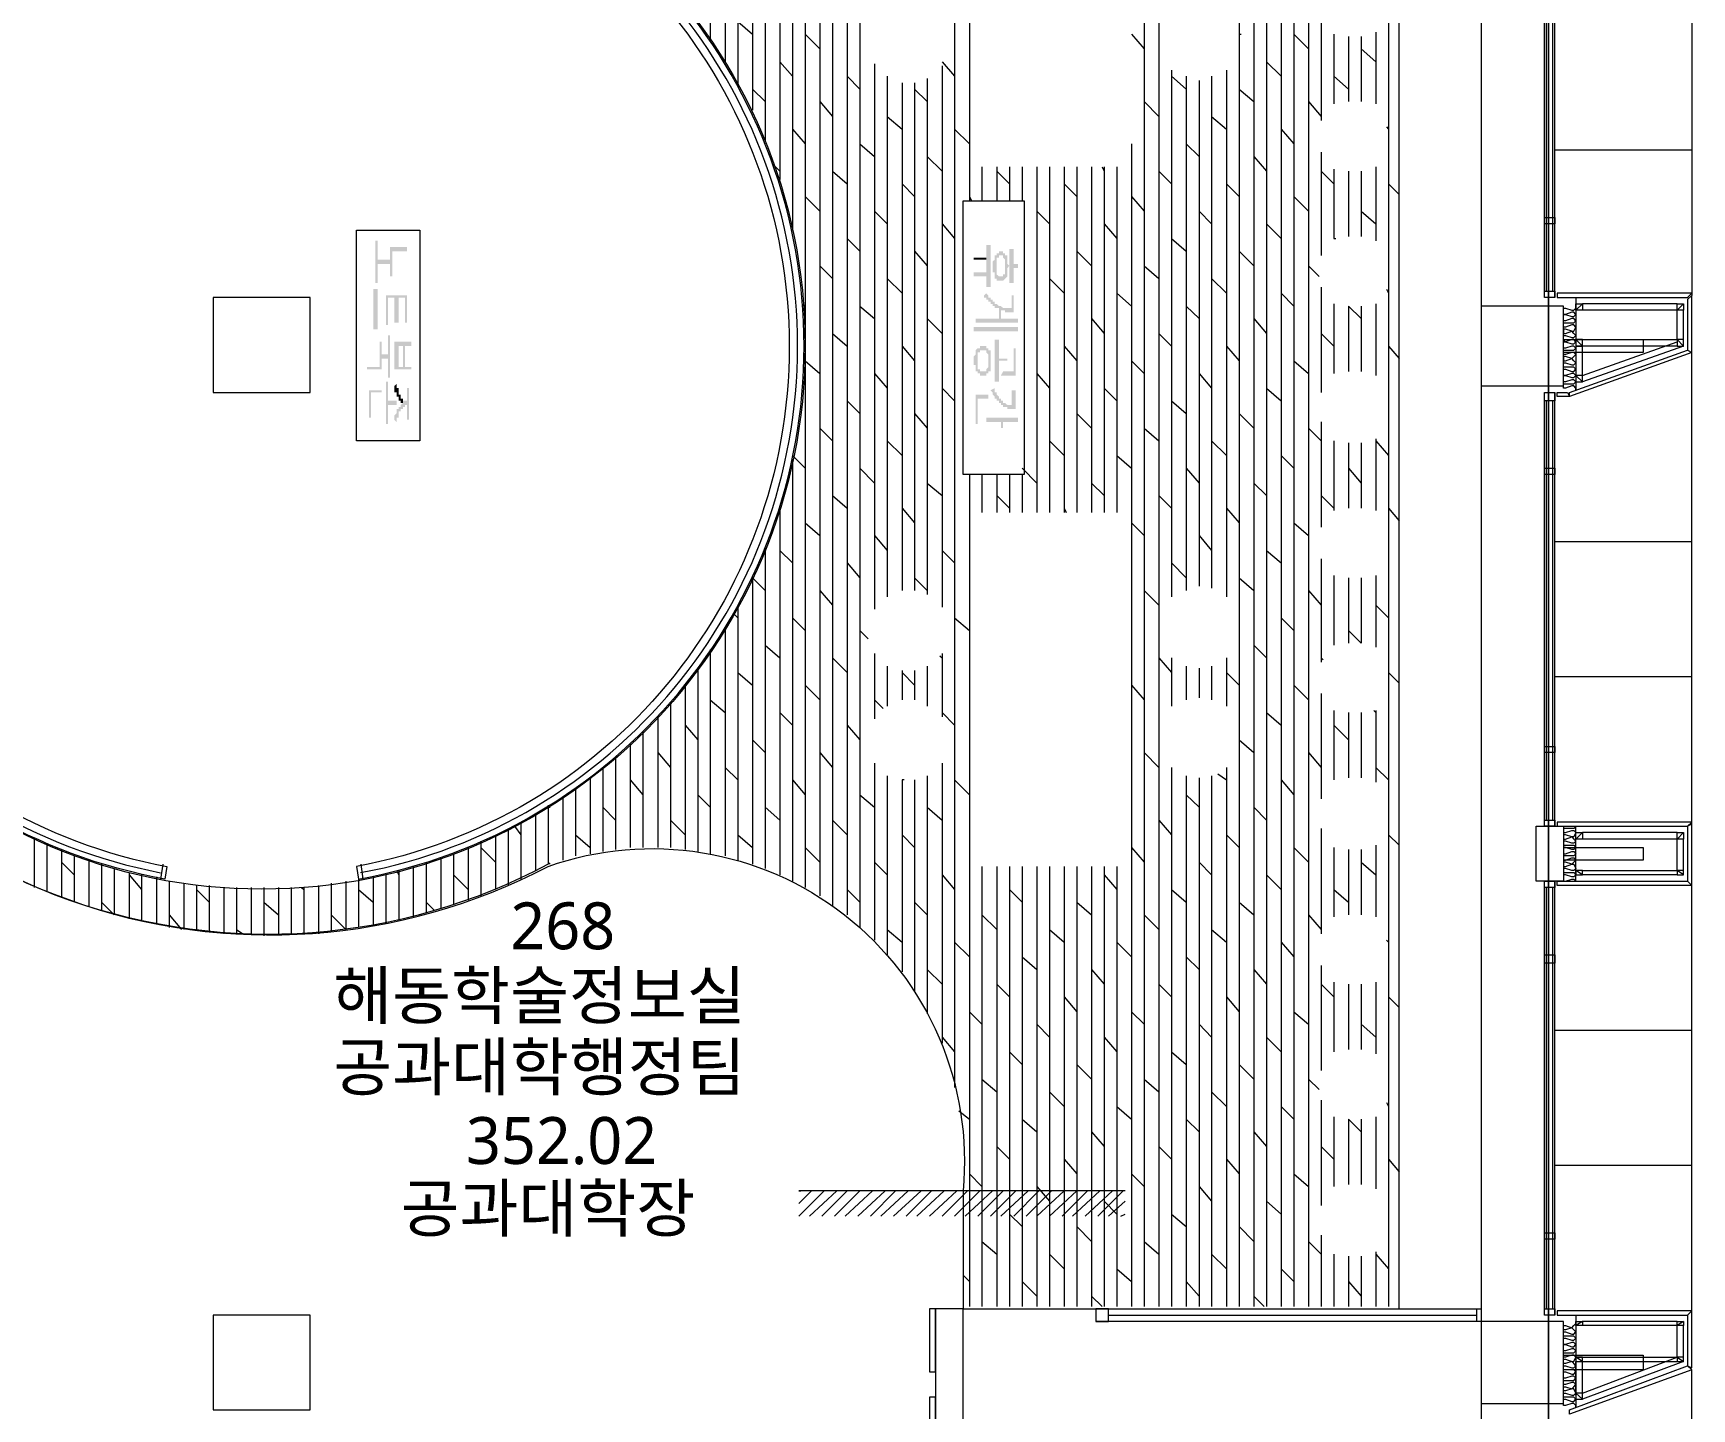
# Model space of a CAD drawing. Header units: millimetres. Extents: x -4020 to 126975, y -1911 to 106713.
# Drawn here: x 69754 to 81995, y 72134 to 82284 of the extents above; entities that cross this region are included whole.
import ezdxf

# ---------------------------------------------------------------- set-up
doc = ezdxf.new("R2010")
doc.units = ezdxf.units.MM
for name, color, linetype in [('PDF_문자', 7, 'Continuous'), ('PDF_솔리드 채우기', 7, 'Continuous'), ('PDF_형상', 7, 'Continuous')]:
    doc.layers.add(name, color=color, linetype=linetype)
doc.styles.add('PDF 맑은 고딕', font='malgun.ttf')

msp = doc.modelspace()

# ---------------------------------------------------------------- hatches: boundary and pattern name
at = {"layer": 'PDF_솔리드 채우기', "transparency": 33554559}
for points in [[(72513, 80675), (72513, 80707), (72388, 80707), (72388, 80613), (72295, 80613), (72295, 80753), (72280, 80753), (72280, 80442), (72295, 80442), (72295, 80582), (72388, 80582), (72388, 80489), (72404, 80489), (72404, 80675)], [(76819, 80411), (76819, 80722), (76787, 80722), (76787, 80629), (76787, 80520), (76694, 80520), (76694, 80489), (76787, 80489), (76787, 80411)], [(76958, 80567), (76958, 80567), (76943, 80582), (76943, 80582), (76943, 80598), (76943, 80598), (76943, 80613), (76943, 80613), (76943, 80613), (76943, 80629), (76943, 80629), (76943, 80644), (76943, 80644), (76927, 80644), (76927, 80660), (76927, 80660), (76912, 80660), (76912, 80660), (76912, 80675), (76896, 80675), (76896, 80675), (76896, 80675), (76881, 80675), (76881, 80660), (76865, 80660), (76865, 80660), (76865, 80660), (76865, 80644), (76865, 80567), (76865, 80567), (76865, 80582), (76865, 80582), (76865, 80598), (76865, 80598), (76865, 80613), (76865, 80613), (76865, 80613), (76865, 80629), (76865, 80629), (76881, 80629), (76881, 80629), (76881, 80644), (76896, 80644), (76896, 80644), (76896, 80644), (76896, 80644), (76912, 80644), (76912, 80629), (76912, 80629), (76912, 80629), (76927, 80613), (76927, 80613), (76927, 80613), (76927, 80598), (76927, 80598), (76927, 80582), (76927, 80582), (76927, 80567), (76927, 80567), (76927, 80473), (76943, 80489), (76943, 80489), (76943, 80489), (76943, 80504), (76943, 80504), (76943, 80504), (76943, 80520), (76943, 80520), (76943, 80536), (76943, 80536), (76943, 80551), (76943, 80551)], [(77021, 80551), (77021, 80582), (76990, 80582), (76990, 80691), (76958, 80691), (76958, 80442), (76990, 80442), (76990, 80551)], [(76787, 80629), (76694, 80629), (76694, 80613), (76787, 80613), (76787, 80520)], [(76927, 80473), (76927, 80567), (76927, 80551), (76927, 80551), (76927, 80536), (76927, 80536), (76927, 80520), (76927, 80520), (76927, 80520), (76927, 80504), (76912, 80504), (76912, 80504), (76912, 80489), (76912, 80489), (76912, 80489), (76896, 80489), (76896, 80489), (76896, 80489), (76881, 80489), (76881, 80489), (76881, 80489), (76881, 80489), (76865, 80504), (76865, 80504), (76865, 80520), (76865, 80520), (76865, 80520), (76865, 80536), (76865, 80536), (76865, 80551), (76865, 80551), (76865, 80567), (76865, 80644), (76850, 80644), (76850, 80644), (76850, 80629), (76850, 80629), (76850, 80629), (76850, 80613), (76850, 80613), (76834, 80598), (76834, 80598), (76834, 80582), (76834, 80582), (76834, 80567), (76834, 80567), (76834, 80551), (76834, 80551), (76834, 80536), (76834, 80536), (76834, 80520), (76850, 80520), (76850, 80504), (76850, 80504), (76850, 80504), (76850, 80489), (76850, 80489), (76850, 80489), (76850, 80473), (76865, 80473), (76865, 80473), (76865, 80458), (76881, 80458), (76881, 80458), (76881, 80458), (76896, 80458), (76896, 80458), (76912, 80458), (76912, 80458), (76912, 80458), (76927, 80473)], [(72513, 80147), (72513, 80349), (72357, 80349), (72357, 80131), (72373, 80131), (72373, 80333), (72419, 80333), (72419, 80147), (72451, 80147), (72451, 80333), (72497, 80333), (72497, 80147)], [(76990, 80225), (76990, 80349), (76974, 80349), (76974, 80256), (76974, 80256), (76958, 80256), (76958, 80256), (76943, 80256), (76943, 80256), (76927, 80256), (76927, 80256), (76927, 80256), (76912, 80256), (76912, 80256), (76896, 80271), (76896, 80271), (76896, 80271), (76881, 80271), (76881, 80271), (76865, 80287), (76865, 80287), (76865, 80287), (76850, 80287), (76850, 80302), (76834, 80302), (76834, 80302), (76834, 80318), (76819, 80318), (76819, 80318), (76819, 80333), (76819, 80333), (76803, 80333), (76803, 80349), (76803, 80349), (76803, 80349), (76787, 80365), (76787, 80365), (76772, 80349), (76772, 80333), (76787, 80333), (76787, 80333), (76787, 80318), (76787, 80318), (76803, 80318), (76803, 80302), (76803, 80302), (76819, 80302), (76819, 80287), (76819, 80287), (76834, 80287), (76834, 80271), (76834, 80271), (76850, 80271), (76850, 80271), (76850, 80256), (76865, 80256), (76865, 80256), (76865, 80256), (76881, 80256), (76881, 80240), (76896, 80240), (76896, 80240), (76896, 80240), (76912, 80240), (76912, 80240), (76927, 80240), (76927, 80225), (76927, 80225), (76943, 80225), (76943, 80225), (76958, 80225), (76958, 80225), (76958, 80225), (76974, 80225), (76974, 80225)], [(77021, 80147), (77021, 80178), (76896, 80178), (76896, 80240), (76881, 80240), (76881, 80178), (76710, 80178), (76710, 80147)], [(72388, 79743), (72388, 80054), (72373, 80054), (72373, 79914), (72326, 79914), (72326, 80007), (72311, 80007), (72311, 79820), (72217, 79820), (72217, 79805), (72326, 79805), (72326, 79883), (72373, 79883), (72373, 79743)], [(72544, 79805), (72544, 79820), (72497, 79820), (72497, 79976), (72482, 79820), (72451, 79820), (72451, 79976), (72419, 80007), (72419, 79805)], [(72544, 79976), (72544, 80007), (72419, 80007), (72451, 79976), (72482, 79976), (72482, 79820), (72497, 79976)], [(76803, 79945), (76803, 79960), (76803, 79960), (76787, 79960), (76787, 79960), (76787, 79976), (76772, 79976), (76772, 79976), (76756, 79976), (76756, 79976), (76756, 79976), (76741, 79976), (76741, 79976), (76741, 79960), (76725, 79960), (76725, 79960), (76725, 79960), (76710, 79945), (76710, 79945), (76710, 79945), (76710, 79929), (76710, 79929), (76710, 79914), (76710, 79914), (76710, 79914), (76694, 79898), (76694, 79898), (76694, 79883), (76694, 79883), (76694, 79867), (76694, 79867), (76694, 79852), (76694, 79852), (76694, 79836), (76710, 79836), (76710, 79820), (76710, 79820), (76710, 79805), (76710, 79805), (76710, 79805), (76710, 79789), (76710, 79789), (76725, 79789), (76725, 79867), (76725, 79867), (76725, 79883), (76725, 79883), (76725, 79898), (76725, 79898), (76725, 79914), (76725, 79914), (76725, 79914), (76725, 79929), (76741, 79929), (76741, 79929), (76741, 79945), (76756, 79945), (76756, 79945), (76756, 79945), (76772, 79945), (76772, 79945), (76772, 79945), (76787, 79945), (76787, 79929), (76787, 79929), (76787, 79929), (76803, 79914), (76803, 79914), (76803, 79898), (76803, 79898), (76803, 79898), (76803, 79883), (76803, 79883), (76803, 79867)], [(76819, 79867), (76819, 79867), (76819, 79883), (76819, 79898), (76819, 79898), (76819, 79898), (76819, 79914), (76819, 79914), (76819, 79929), (76819, 79929), (76819, 79929), (76819, 79945), (76803, 79945), (76803, 79945), (76803, 79867), (76803, 79867), (76803, 79852), (76803, 79852), (76803, 79836), (76803, 79836), (76803, 79820), (76803, 79820), (76803, 79820), (76787, 79805), (76787, 79805), (76787, 79805), (76787, 79789), (76772, 79789), (76772, 79789), (76756, 79789), (76756, 79789), (76756, 79789), (76741, 79789), (76741, 79789), (76741, 79805), (76725, 79805), (76725, 79805), (76725, 79820), (76725, 79820), (76725, 79836), (76725, 79836), (76725, 79836), (76725, 79852), (76725, 79852), (76725, 79867), (76725, 79789), (76725, 79774), (76725, 79774), (76725, 79774), (76741, 79774), (76741, 79758), (76756, 79758), (76756, 79758), (76756, 79758), (76772, 79758), (76772, 79758), (76772, 79758), (76787, 79758), (76787, 79774), (76787, 79774), (76803, 79774), (76803, 79789), (76803, 79789), (76819, 79789), (76819, 79805), (76819, 79805), (76819, 79805), (76819, 79820), (76819, 79820), (76819, 79836), (76819, 79836), (76819, 79836), (76819, 79852), (76819, 79852)], [(76943, 79867), (76943, 79883), (76881, 79883), (76881, 80023), (76850, 80023), (76850, 79712), (76881, 79712), (76881, 79867)], [(77005, 79758), (77005, 79960), (76990, 79960), (76990, 79789), (76990, 79789), (76974, 79789), (76974, 79789), (76958, 79789), (76958, 79789), (76943, 79789), (76943, 79789), (76943, 79789), (76927, 79789), (76927, 79789), (76912, 79789), (76912, 79789), (76912, 79789), (76896, 79758), (76912, 79758), (76912, 79758), (76912, 79758), (76927, 79758), (76927, 79758), (76927, 79758), (76943, 79758), (76943, 79758), (76958, 79758), (76958, 79758), (76974, 79758), (76974, 79758), (76990, 79758), (76990, 79758)], [(72435, 79541), (72435, 79572), (72373, 79572), (72373, 79712), (72357, 79712), (72357, 79401), (72373, 79401), (72373, 79541)], [(72482, 79587), (72482, 79587), (72466, 79587), (72466, 79603), (72466, 79603), (72466, 79603), (72466, 79618), (72451, 79618), (72451, 79634), (72451, 79634), (72451, 79634), (72451, 79649), (72451, 79649), (72451, 79665), (72435, 79665), (72435, 79681), (72435, 79681), (72435, 79696), (72419, 79681), (72419, 79665), (72419, 79665), (72419, 79665), (72419, 79649), (72419, 79649), (72419, 79634), (72435, 79634), (72435, 79618), (72435, 79618), (72435, 79618), (72435, 79603), (72451, 79603), (72451, 79587), (72451, 79587), (72451, 79572), (72466, 79572), (72466, 79572), (72466, 79556), (72482, 79556), (72482, 79556), (72482, 79556)], [(72326, 79634), (72326, 79649), (72233, 79649), (72233, 79447), (72248, 79447), (72248, 79634)], [(72528, 79432), (72528, 79665), (72513, 79665), (72513, 79572), (72513, 79572), (72497, 79572), (72497, 79572), (72497, 79572), (72482, 79572), (72482, 79587), (72482, 79556), (72482, 79556), (72482, 79556), (72466, 79541), (72466, 79541), (72466, 79541), (72466, 79525), (72451, 79525), (72451, 79525), (72451, 79510), (72451, 79510), (72435, 79510), (72435, 79494), (72435, 79494), (72435, 79478), (72435, 79478), (72435, 79478), (72419, 79463), (72419, 79463), (72419, 79447), (72419, 79447), (72419, 79432), (72419, 79432), (72435, 79416), (72435, 79416), (72435, 79432), (72435, 79432), (72435, 79447), (72451, 79447), (72451, 79463), (72451, 79463), (72451, 79463), (72451, 79478), (72451, 79478), (72451, 79494), (72466, 79494), (72466, 79494), (72466, 79510), (72466, 79510), (72482, 79510), (72482, 79525), (72482, 79525), (72497, 79525), (72497, 79541), (72497, 79541), (72513, 79541), (72513, 79541), (72513, 79432)], [(76803, 79587), (76803, 79618), (76710, 79618), (76710, 79401), (76725, 79401), (76725, 79587)], [(77005, 79510), (77005, 79649), (76974, 79649), (76974, 79525), (76974, 79541), (76974, 79541), (76958, 79541), (76958, 79541), (76943, 79541), (76943, 79541), (76943, 79541), (76927, 79556), (76927, 79556), (76927, 79556), (76912, 79556), (76912, 79572), (76896, 79572), (76896, 79587), (76896, 79587), (76896, 79587), (76881, 79587), (76881, 79603), (76881, 79603), (76881, 79603), (76865, 79618), (76865, 79618), (76865, 79618), (76865, 79634), (76850, 79634), (76850, 79649), (76850, 79649), (76850, 79649), (76850, 79665), (76850, 79665), (76819, 79649), (76819, 79649), (76834, 79634), (76834, 79634), (76834, 79634), (76834, 79618), (76834, 79618), (76850, 79603), (76850, 79603), (76850, 79603), (76850, 79587), (76865, 79587), (76865, 79587), (76865, 79572), (76881, 79572), (76881, 79572), (76881, 79556), (76896, 79556), (76896, 79556), (76896, 79541), (76896, 79541), (76912, 79541), (76912, 79541), (76912, 79525), (76927, 79525), (76927, 79525), (76943, 79525), (76943, 79510), (76943, 79510), (76958, 79510), (76958, 79510), (76974, 79510), (76974, 79510), (76974, 79510), (76990, 79510), (76990, 79510)], [(77021, 79416), (77021, 79447), (76787, 79447), (76787, 79416), (76896, 79416), (76896, 79370), (76912, 79370), (76912, 79416)]]:
    msp.add_hatch(color=256, dxfattribs=at).paths.add_polyline_path(points)

# ---------------------------------------------------------------- linework, layer by layer
at = {"layer": 'PDF_솔리드 채우기', "lineweight": 5, "transparency": 33554559}
for points in [[(72295, 80100), (72295, 80396), (72264, 80100), (72264, 80396)], [(77021, 80085), (77021, 80116), (76694, 80085), (76694, 80116)]]:
    msp.add_solid(points, dxfattribs=at)
at = {"layer": 'PDF_형상', "lineweight": 5}
for points in [[(68393, 49773), (68393, 51172), (62440, 51172), (62440, 56270), (68393, 56270), (68393, 57669), (62440, 57669), (62440, 64975), (62440, 68722), (62440, 79976), (62440, 87733), (71720, 87733), (74083, 87733), (80938, 87733), (80938, 79976), (80938, 64758), (74083, 64758), (74083, 62550), (73989, 61991), (73756, 61649), (73554, 61431), (73041, 61136), (72622, 61058), (72622, 46244)], [(80440, 87235), (80440, 80271)], [(74751, 85930), (74751, 82230)], [(74860, 85930), (74860, 82074)], [(74953, 85930), (74953, 81903)], [(75062, 85930), (75062, 81717)], [(75155, 85930), (75155, 81484)], [(75264, 85930), (75264, 81204)], [(75357, 85930), (75357, 80831)], [(75451, 85930), (75451, 75981)], [(75559, 85930), (75559, 75919)], [(75653, 85930), (75653, 75841)], [(75762, 85930), (75762, 75779)], [(75855, 85930), (75855, 75686)], [(76554, 85930), (76554, 74504)], [(76663, 85930), (76663, 81048)], [(77953, 85930), (77953, 72888)], [(78062, 85930), (78062, 72888)], [(78653, 85930), (78653, 72888)], [(78762, 85930), (78762, 72888)], [(78855, 85930), (78855, 72888)], [(78964, 85930), (78964, 72888)], [(79057, 85930), (79057, 72888)], [(79166, 85930), (79166, 72888)], [(79757, 85930), (79757, 72888)], [(79834, 72872), (79834, 85930)], [(80907, 80333), (80907, 83536)], [(80985, 80333), (80985, 83536)], [(81995, 83505), (81995, 80349)], [(80922, 80380), (80922, 83473)], [(80969, 80380), (80969, 83473)], [(79259, 82416), (79259, 81639)], [(74953, 82370), (75062, 82277)], [(75451, 82277), (75559, 82168)], [(77860, 82277), (77953, 82168)], [(78653, 82277), (78668, 82277)], [(79057, 82277), (79166, 82168)], [(79352, 82277), (79352, 81764)], [(79663, 82292), (79663, 81764)], [(79461, 82261), (79461, 81779)], [(79554, 82261), (79554, 81779)], [(79554, 82168), (79663, 82074)], [(75264, 82074), (75357, 81966)], [(75964, 82059), (75964, 78033)], [(76461, 82074), (76554, 81966)], [(76461, 82043), (76461, 78048)], [(78855, 82074), (78964, 81966)], [(75762, 81966), (75855, 81872)], [(76057, 81966), (76057, 78126)], [(76166, 81919), (76166, 78173)], [(76259, 81919), (76259, 78173)], [(76352, 81950), (76352, 78142)], [(78155, 82012), (78155, 78126)], [(78155, 81966), (78264, 81872)], [(78264, 81966), (78264, 78173)], [(78358, 81935), (78358, 78204)], [(78451, 81966), (78451, 78188)], [(78560, 82012), (78560, 78126)], [(79352, 81966), (79461, 81872)], [(75062, 81872), (75155, 81779)], [(75559, 81779), (75653, 81670)], [(76259, 81872), (76352, 81779)], [(77953, 81779), (78062, 81670)], [(78653, 81872), (78762, 81779)], [(79166, 81779), (79259, 81670)], [(76057, 81670), (76166, 81577)], [(78451, 81670), (78560, 81577)], [(75357, 81577), (75451, 81468)], [(76554, 81577), (76663, 81468)], [(78964, 81577), (79057, 81468)], [(79741, 81593), (79757, 81577)], [(75855, 81468), (75964, 81375)], [(77860, 81468), (77860, 72888)], [(78264, 81468), (78358, 81375)], [(79259, 81406), (79259, 80644)], [(81995, 81422), (80985, 81422)], [(75217, 81313), (75264, 81266)], [(76352, 81375), (76461, 81266)], [(76756, 81297), (76756, 81048)], [(76865, 81297), (76865, 81048)], [(76958, 81297), (76958, 81048)], [(77052, 81297), (77052, 81048)], [(77161, 81297), (77161, 78748)], [(77254, 81297), (77254, 78748)], [(77363, 81297), (77363, 78748)], [(77456, 81297), (77456, 78748)], [(77565, 81297), (77565, 78748)], [(77642, 81297), (77658, 81266)], [(77658, 81297), (77658, 78748)], [(77751, 81297), (77751, 78748)], [(78762, 81375), (78855, 81266)], [(79663, 81297), (79663, 80753)], [(75653, 81266), (75762, 81173)], [(76166, 81173), (76259, 81080)], [(76865, 81266), (76958, 81173)], [(77363, 81173), (77456, 81080)], [(78062, 81266), (78155, 81173)], [(78560, 81173), (78653, 81080)], [(79259, 81266), (79352, 81173)], [(79352, 81282), (79352, 80769), (79368, 80769)], [(79461, 81266), (79461, 80784)], [(79554, 81266), (79554, 80784)], [(79757, 81173), (79834, 81095)], [(75451, 81080), (75559, 80971)], [(76663, 81080), (76679, 81048)], [(77860, 81080), (77953, 80971)], [(79057, 81080), (79166, 80971)], [(75964, 80971), (76057, 80877)], [(77161, 80971), (77254, 80877)], [(78358, 80971), (78451, 80877)], [(79554, 80971), (79663, 80877)], [(76461, 80877), (76554, 80769)], [(77658, 80877), (77751, 80769)], [(78855, 80877), (78964, 80769)], [(75762, 80769), (75855, 80675)], [(76259, 80675), (76352, 80567)], [(77456, 80675), (77565, 80567)], [(78155, 80769), (78264, 80675)], [(78653, 80675), (78762, 80567)], [(75559, 80567), (75653, 80473)], [(77953, 80567), (78062, 80473)], [(79166, 80567), (79244, 80489)], [(76057, 80473), (76166, 80365)], [(77254, 80473), (77363, 80365)], [(78451, 80473), (78560, 80365)], [(77751, 80365), (77860, 80271)], [(78964, 80365), (79057, 80271)], [(79259, 80411), (79259, 79634)], [(79741, 80396), (79757, 80365)], [(81140, 80333), (81140, 79649), (81140, 79665), (81124, 79681), (81109, 79681), (81062, 79665), (81047, 79665), (81047, 79681), (81047, 79696), (81062, 79696), (81109, 79696), (81124, 79696), (81140, 79712), (81124, 79727), (81109, 79727), (81062, 79712), (81047, 79712), (81047, 79727), (81047, 79743), (81047, 79758), (81062, 79758), (81109, 79743), (81124, 79743), (81140, 79758)], [(75435, 80287), (75451, 80271)], [(75855, 80271), (75964, 80178)], [(78264, 80271), (78358, 80178)], [(79352, 80287), (79352, 79774)], [(79554, 80178), (79461, 80271), (79461, 79789)], [(79554, 80271), (79554, 79789)], [(79663, 80287), (79663, 79758)], [(81187, 79743), (81187, 79976), (81140, 80023), (81886, 80023), (81933, 79976), (81187, 79712), (81140, 79758), (81124, 79774), (81109, 79774), (81062, 79758), (81047, 79758), (81047, 79774), (81047, 79789), (81047, 79805), (81062, 79805), (81109, 79789), (81124, 79789), (81140, 79805), (81124, 79820), (81109, 79820), (81062, 79820), (81047, 79820), (81047, 79836), (81047, 79852), (81062, 79852), (81109, 79836), (81124, 79836), (81140, 79852), (81124, 79867), (81109, 79883), (81124, 79898), (81140, 79914), (81124, 79929), (81109, 79929), (81062, 79914), (81047, 79914), (81047, 79929), (81047, 79945), (81062, 79945), (81109, 79945), (81124, 79945), (81140, 79960), (81124, 79976), (81109, 79976), (81062, 79960), (81047, 79960), (81047, 79976), (81047, 79991), (81047, 80007), (81062, 80007), (81109, 79991), (81124, 79991), (81140, 80007), (81124, 80023), (81109, 80023), (81062, 80007), (81047, 80023), (81047, 80038), (81047, 80054), (81062, 80054), (81109, 80038), (81124, 80038), (81140, 80054), (81124, 80069), (81109, 80085), (81124, 80085), (81140, 80116), (81124, 80131), (81109, 80131), (81062, 80116), (81047, 80116), (81047, 80131), (81047, 80147), (81062, 80147), (81109, 80147), (81124, 80147), (81140, 80162), (81124, 80178), (81109, 80178), (81062, 80162), (81047, 80162), (81047, 80178), (81047, 80194), (81047, 80209), (81062, 80209), (81047, 80209), (81047, 80225), (81047, 80240), (81047, 80256), (81062, 80256), (81109, 80240), (81124, 80240), (81140, 80256)], [(81886, 80287), (81187, 80287), (81140, 80240)], [(81886, 80023), (81886, 80240), (81187, 80240)], [(81933, 80287), (81886, 80240)], [(81933, 80023), (81933, 80240)], [(75653, 80069), (75762, 79976)], [(76352, 80178), (76461, 80069)], [(77565, 80178), (77658, 80069)], [(78062, 80069), (78155, 79976)], [(78762, 80178), (78855, 80069)], [(79259, 80069), (79352, 79976)], [(76166, 79976), (76259, 79867)], [(77363, 79976), (77456, 79867)], [(78560, 79976), (78653, 79867)], [(79757, 79976), (79834, 79883)], [(81047, 80023), (81637, 80023), (81637, 79929), (81047, 79929)], [(81886, 79976), (81140, 79976), (81140, 79743)], [(81187, 79758), (81886, 80007)], [(75451, 79867), (75559, 79774)], [(77860, 79867), (77953, 79774)], [(79057, 79867), (79166, 79774)], [(81995, 76447), (81995, 79929)], [(75964, 79774), (76057, 79665)], [(77161, 79774), (77254, 79665)], [(78358, 79774), (78451, 79665)], [(80440, 79727), (80440, 72779)], [(75762, 79572), (75855, 79478)], [(76461, 79665), (76554, 79572)], [(77658, 79665), (77751, 79572)], [(78155, 79572), (78264, 79478)], [(78855, 79665), (78964, 79572)], [(80907, 76432), (80907, 79634)], [(80922, 76478), (80922, 79572)], [(80969, 76478), (80969, 79572)], [(80985, 76432), (80985, 79634)], [(76259, 79478), (76352, 79370)], [(77456, 79478), (77565, 79370)], [(78653, 79478), (78762, 79370)], [(75559, 79370), (75653, 79276)], [(77953, 79370), (78062, 79276)], [(79166, 79370), (79259, 79276)], [(79259, 79416), (79259, 78639)], [(76057, 79276), (76166, 79168)], [(77254, 79276), (77363, 79168)], [(78451, 79276), (78560, 79168)], [(79352, 79276), (79352, 78763)], [(79461, 79261), (79461, 78779)], [(79554, 79261), (79554, 78779)], [(79663, 79292), (79663, 78763)], [(79663, 79276), (79757, 79168)], [(75357, 79168), (75451, 79074)], [(75357, 79136), (75357, 76028)], [(77751, 79168), (77860, 79074)], [(78964, 79168), (79057, 79074)], [(75855, 79074), (75964, 78965)], [(76352, 78965), (76461, 78872)], [(76663, 79028), (76663, 72888)], [(76756, 79028), (76756, 78748)], [(76865, 79028), (76865, 78748)], [(76958, 79028), (76958, 78748)], [(77052, 79074), (77161, 78965)], [(77052, 79028), (77052, 78748)], [(77565, 78965), (77658, 78872)], [(78264, 79074), (78358, 78965)], [(78762, 78965), (78855, 78872)], [(79461, 79074), (79554, 78965)], [(75653, 78872), (75762, 78779)], [(76865, 78872), (76958, 78779)], [(78062, 78872), (78155, 78779)], [(79259, 78872), (79352, 78779)], [(75264, 78763), (75264, 76074)], [(76166, 78779), (76259, 78670)], [(77363, 78779), (77378, 78748)], [(78560, 78779), (78653, 78670)], [(79757, 78779), (79834, 78686)], [(75451, 78670), (75559, 78577)], [(77860, 78670), (77953, 78577)], [(79057, 78670), (79166, 78577)], [(75155, 78484), (75155, 76121)], [(75264, 78468), (75357, 78375)], [(75964, 78577), (76057, 78468)], [(76461, 78468), (76554, 78375)], [(78358, 78577), (78451, 78468)], [(78855, 78468), (78964, 78375)], [(81995, 78530), (80985, 78530)], [(75762, 78375), (75855, 78266)], [(78155, 78375), (78264, 78266)], [(79259, 78406), (79259, 77644)], [(75062, 78266), (75155, 78173)], [(75062, 78250), (75062, 76152)], [(76259, 78266), (76352, 78173)], [(78653, 78266), (78762, 78173)], [(79352, 78282), (79352, 77769)], [(79554, 78266), (79554, 77784), (79461, 77877)], [(79461, 78266), (79461, 77784)], [(79663, 78282), (79663, 77753)], [(75559, 78173), (75653, 78064)], [(77953, 78173), (78062, 78064)], [(79166, 78173), (79259, 78064)], [(74922, 78002), (74953, 77971)], [(74953, 78064), (74953, 76183)], [(79663, 78064), (79757, 77971)], [(74860, 77893), (74860, 76214)], [(75357, 77971), (75451, 77877)], [(75855, 77877), (75917, 77815)], [(76554, 77971), (76663, 77877)], [(78964, 77971), (79057, 77877)], [(74751, 77737), (74751, 76230)], [(75155, 77769), (75264, 77675)], [(78762, 77769), (78855, 77675)], [(75653, 77675), (75762, 77566)], [(75964, 77706), (75964, 77224)], [(76057, 77613), (76057, 77318)], [(76352, 77613), (76352, 77318)], [(76446, 77691), (76461, 77675)], [(76461, 77706), (76461, 77240)], [(78062, 77675), (78155, 77566)], [(78155, 77675), (78155, 77318)], [(78264, 77613), (78264, 77364)], [(78451, 77613), (78451, 77364)], [(78560, 77675), (78560, 77318)], [(79259, 77675), (79275, 77660)], [(74658, 77598), (74658, 76245)], [(74953, 77566), (75062, 77473)], [(76166, 77582), (76166, 77364)], [(76166, 77566), (76259, 77473)], [(76259, 77582), (76259, 77364)], [(78358, 77598), (78358, 77380)], [(78560, 77566), (78653, 77473)], [(79757, 77566), (79834, 77489)], [(81995, 77535), (80985, 77535)], [(74565, 77458), (74565, 76261)], [(75451, 77473), (75559, 77364)], [(77860, 77473), (77953, 77364)], [(79057, 77473), (79166, 77364)], [(79259, 77411), (79259, 76634)], [(74456, 77349), (74456, 76276)], [(74751, 77364), (74860, 77271)], [(75264, 77271), (75357, 77178)], [(75964, 77364), (76026, 77302)], [(76461, 77271), (76554, 77178)], [(78855, 77271), (78964, 77178)], [(79352, 77287), (79352, 76774)], [(79461, 77271), (79461, 76789)], [(79554, 77271), (79554, 76789)], [(79648, 77287), (79663, 77271)], [(79663, 77287), (79663, 76758)], [(74254, 77131), (74254, 76276)], [(74363, 77240), (74363, 76276)], [(74565, 77178), (74658, 77069)], [(75762, 77178), (75855, 77069)], [(79352, 77178), (79461, 77069)], [(74160, 77038), (74160, 76276)], [(75062, 77069), (75155, 76976)], [(78653, 77069), (78762, 76976)], [(74052, 76945), (74052, 76261)], [(74363, 76976), (74456, 76867)], [(75559, 76976), (75653, 76867)], [(75964, 76898), (75964, 75592)], [(76461, 76898), (76461, 74831)], [(77953, 76976), (78062, 76867)], [(79166, 76976), (79259, 76867)], [(73865, 76789), (73865, 76230)], [(73958, 76867), (73958, 76245)], [(74160, 76774), (74254, 76665)], [(74860, 76867), (74953, 76774)], [(75357, 76774), (75451, 76665)], [(76057, 76805), (76057, 75483)], [(76181, 76774), (76166, 76774), (76166, 75359)], [(76259, 76774), (76259, 75219)], [(76352, 76805), (76352, 75048)], [(76554, 76774), (76663, 76665)], [(78155, 76867), (78155, 72888)], [(78264, 76805), (78264, 72888)], [(78358, 76789), (78358, 72888)], [(78451, 76805), (78451, 72888)], [(78497, 76820), (78560, 76774)], [(78560, 76867), (78560, 72888)], [(78964, 76774), (79057, 76665)], [(79663, 76867), (79757, 76774)], [(73663, 76649), (73663, 76183)], [(73756, 76712), (73756, 76214)], [(74658, 76665), (74751, 76572)], [(75855, 76665), (75964, 76572)], [(78264, 76665), (78358, 76572)], [(73461, 76525), (73461, 76105)], [(73554, 76572), (73570, 76572)], [(73958, 76572), (74052, 76478)], [(75155, 76572), (75264, 76478)], [(76352, 76572), (76461, 76478)], [(78762, 76572), (78855, 76478)], [(73259, 76416), (73259, 75996)], [(73305, 76432), (73352, 76370)], [(73352, 76463), (73352, 76043)], [(74456, 76478), (74565, 76370)], [(75653, 76478), (75762, 76370)], [(78062, 76478), (78155, 76370)], [(79259, 76416), (79259, 75639)], [(69761, 76338), (69761, 75981)], [(69855, 76307), (69855, 75950)], [(72963, 76276), (72963, 75888)], [(73057, 76323), (73057, 75919)], [(73057, 76276), (73166, 76167)], [(73166, 76354), (73166, 75965)], [(73756, 76370), (73865, 76276)], [(74953, 76370), (75062, 76276)], [(75451, 76276), (75559, 76167)], [(76166, 76370), (76259, 76276)], [(77860, 76276), (77953, 76167)], [(78560, 76370), (78653, 76276)], [(79057, 76276), (79166, 76167)], [(79352, 76276), (79352, 75763)], [(79663, 76292), (79663, 75763)], [(79757, 76370), (79834, 76292)], [(81047, 76276), (81637, 76276), (81637, 76183), (81047, 76183)], [(81886, 76385), (81187, 76385), (81140, 76338)], [(81187, 76105), (81886, 76105), (81886, 76338), (81187, 76338)], [(81933, 76385), (81886, 76338)], [(81933, 76105), (81933, 76338)], [(69963, 76261), (69963, 75903)], [(69963, 76167), (70057, 76074)], [(70057, 76214), (70057, 75872)], [(70165, 76183), (70165, 75841)], [(70259, 76152), (70259, 75810)], [(70710, 76152), (70694, 76043)], [(72171, 76152), (72186, 76043)], [(72653, 76167), (72653, 75794)], [(72761, 76199), (72761, 75825)], [(72855, 76230), (72855, 75857)], [(73554, 76167), (73570, 76152)], [(75964, 76167), (76057, 76074)], [(78358, 76167), (78451, 76074)], [(79461, 76261), (79461, 75779)], [(79554, 76261), (79554, 75779)], [(79554, 76167), (79663, 76074)], [(70352, 76121), (70352, 75779), (70259, 75872)], [(70461, 76090), (70461, 75748)], [(70461, 76074), (70554, 75965)], [(70554, 76074), (70554, 75732)], [(70663, 76059), (70663, 75717)], [(70756, 76028), (70756, 75686)], [(72062, 76028), (72062, 75670), (71953, 75779)], [(72264, 76059), (72264, 75701)], [(72357, 76074), (72357, 75717)], [(72435, 76105), (72451, 76074)], [(72451, 76105), (72451, 75732)], [(72559, 76136), (72559, 75763)], [(72855, 76074), (72963, 75965)], [(76461, 76074), (76554, 75965)], [(76756, 76136), (76756, 72888)], [(76865, 76136), (76865, 72888)], [(76958, 76136), (76958, 72888)], [(77052, 76136), (77052, 72888)], [(77161, 76136), (77161, 72888)], [(77254, 76136), (77254, 72888)], [(77363, 76136), (77363, 72888)], [(77456, 76136), (77456, 72888)], [(77565, 76136), (77565, 72888)], [(77658, 76136), (77658, 72888)], [(77658, 76074), (77751, 75965)], [(77751, 76136), (77751, 72888)], [(78855, 76074), (78964, 75965)], [(80907, 72825), (80907, 76028)], [(80985, 72825), (80985, 76028)], [(81886, 76074), (81187, 76074), (81140, 76105)], [(81933, 76074), (81886, 76105)], [(70865, 76012), (70865, 75670)], [(70958, 75996), (70958, 75670)], [(70958, 75965), (71052, 75872)], [(71052, 75996), (71052, 75654)], [(71160, 75981), (71160, 75639)], [(71254, 75981), (71254, 75639)], [(71362, 75981), (71362, 75639)], [(71456, 75981), (71456, 75623)], [(71564, 75981), (71564, 75639)], [(71658, 75981), (71658, 75639)], [(71735, 75981), (71751, 75965)], [(71751, 75981), (71751, 75639)], [(71860, 75996), (71860, 75639)], [(71953, 76012), (71953, 75654)], [(72155, 75965), (72264, 75872)], [(75762, 75965), (75855, 75872)], [(76958, 75965), (77052, 75872)], [(78155, 75965), (78264, 75872)], [(79352, 75965), (79461, 75872)], [(80922, 72872), (80922, 75981)], [(80969, 72872), (80969, 75981)], [(81995, 72856), (81995, 75996)], [(70756, 75779), (70849, 75670)], [(71456, 75872), (71564, 75779)], [(72653, 75872), (72715, 75810)], [(76259, 75872), (76352, 75779)], [(76756, 75779), (76865, 75670)], [(77456, 75872), (77565, 75779)], [(77953, 75779), (78062, 75670)], [(78653, 75872), (78762, 75779)], [(79166, 75779), (79259, 75670)], [(71254, 75670), (71300, 75639)], [(76057, 75670), (76166, 75577)], [(77254, 75670), (77363, 75577)], [(78451, 75670), (78560, 75577)], [(76554, 75577), (76663, 75468)], [(77751, 75577), (77860, 75468)], [(78964, 75577), (79057, 75468)], [(79741, 75592), (79757, 75577)], [(77052, 75468), (77161, 75375)], [(78264, 75468), (78358, 75375)], [(76352, 75375), (76461, 75266)], [(77565, 75375), (77658, 75266)], [(78762, 75375), (78855, 75266)], [(79259, 75406), (79259, 74629)], [(76865, 75266), (76958, 75173)], [(77363, 75173), (77456, 75064)], [(78062, 75266), (78155, 75173)], [(78560, 75173), (78653, 75064)], [(79259, 75266), (79352, 75173)], [(79352, 75281), (79352, 74768)], [(79461, 75266), (79461, 74784)], [(79554, 75266), (79554, 74784)], [(79663, 75281), (79663, 74753)], [(79757, 75173), (79834, 75095)], [(76663, 75064), (76756, 74971)], [(77860, 75064), (77953, 74971)], [(79057, 75064), (79166, 74971)], [(77161, 74971), (77254, 74877)], [(78358, 74971), (78451, 74877)], [(79554, 74971), (79663, 74877)], [(81995, 74924), (80985, 74924)], [(76461, 74877), (76554, 74768)], [(77658, 74877), (77751, 74768)], [(78855, 74877), (78964, 74768)], [(76958, 74768), (77052, 74675)], [(77456, 74675), (77565, 74566)], [(78155, 74768), (78264, 74675)], [(78653, 74675), (78762, 74566)], [(76756, 74566), (76865, 74473)], [(77953, 74566), (78062, 74473)], [(79166, 74566), (79244, 74489)], [(77254, 74473), (77363, 74364)], [(78451, 74473), (78560, 74364)], [(76585, 74333), (76663, 74271)], [(77751, 74364), (77860, 74271)], [(78964, 74364), (79057, 74271)], [(79259, 74411), (79259, 73634)], [(79741, 74395), (79757, 74364)], [(77052, 74271), (77161, 74178)], [(78264, 74271), (78358, 74178)], [(79352, 74287), (79352, 73774)], [(79554, 74178), (79461, 74271), (79461, 73789)], [(79554, 74271), (79554, 73789)], [(79663, 74287), (79663, 73758)], [(76865, 74069), (76958, 73976)], [(77565, 74178), (77658, 74069)], [(78062, 74069), (78155, 73976)], [(78762, 74178), (78855, 74069)], [(79259, 74069), (79352, 73976)], [(77363, 73976), (77456, 73867)], [(78560, 73976), (78653, 73867)], [(79757, 73976), (79834, 73882)], [(76663, 73867), (76756, 73774)], [(77860, 73867), (77953, 73774)], [(79057, 73867), (79166, 73774)], [(81995, 73929), (80985, 73929)], [(77813, 73742), (75404, 73742), (75420, 73742)], [(75404, 73649), (75497, 73742)], [(75404, 73556), (75591, 73742)], [(75482, 73556), (75684, 73742)], [(75575, 73556), (75762, 73742)], [(75668, 73556), (75855, 73742)], [(75746, 73556), (75948, 73742)], [(75839, 73556), (76041, 73742)], [(75933, 73556), (76119, 73742)], [(76010, 73556), (76212, 73742)], [(76104, 73556), (76306, 73742)], [(76197, 73556), (76383, 73742)], [(76275, 73556), (76477, 73742)], [(76368, 73556), (76570, 73742)], [(76461, 73556), (76648, 73742)], [(76554, 73556), (76741, 73742)], [(76632, 73556), (76834, 73742)], [(76725, 73556), (76912, 73742)], [(76819, 73556), (77005, 73742)], [(76896, 73556), (77098, 73742)], [(76990, 73556), (77176, 73742)], [(77083, 73556), (77269, 73742)], [(77161, 73774), (77254, 73665)], [(77161, 73556), (77363, 73742)], [(77254, 73556), (77456, 73742)], [(77347, 73556), (77534, 73742)], [(77425, 73556), (77627, 73742)], [(77518, 73556), (77720, 73742)], [(77611, 73556), (77798, 73742)], [(78358, 73774), (78451, 73665)], [(76958, 73571), (77052, 73478)], [(77658, 73665), (77751, 73571)], [(77689, 73556), (77813, 73665)], [(77782, 73556), (77813, 73571)], [(78155, 73571), (78264, 73478)], [(78855, 73665), (78964, 73571)], [(77456, 73478), (77565, 73369)], [(78653, 73478), (78762, 73369)], [(76756, 73369), (76865, 73276)], [(77953, 73369), (78062, 73276)], [(79166, 73369), (79259, 73276)], [(79259, 73416), (79259, 72888)], [(77254, 73276), (77363, 73167)], [(78451, 73276), (78560, 73167)], [(79352, 73276), (79352, 72888)], [(79461, 73261), (79461, 72888)], [(79554, 73261), (79554, 72888)], [(79663, 73292), (79663, 72888)], [(79663, 73276), (79757, 73167)], [(76616, 73121), (76663, 73074)], [(77751, 73167), (77860, 73074)], [(78964, 73167), (79057, 73074)], [(77052, 73074), (77161, 72965)], [(77565, 72965), (77642, 72888)], [(78264, 73074), (78358, 72965)], [(78762, 72965), (78839, 72888)], [(79461, 73074), (79554, 72965)], [(76616, 64820), (76616, 72872), (76414, 72872), (76414, 66810), (76119, 66810), (76119, 66716), (76508, 66716), (76508, 64820)], [(80409, 72779), (80409, 72872)], [(77689, 72825), (80409, 72825)], [(81140, 72825), (81140, 72141), (81140, 72157), (81124, 72172), (81109, 72172), (81062, 72157), (81047, 72157), (81047, 72172), (81047, 72188), (81047, 72204), (81062, 72204), (81109, 72188), (81124, 72188), (81140, 72204), (81124, 72219), (81109, 72219), (81062, 72219), (81047, 72219), (81047, 72235), (81047, 72250), (81062, 72250), (81109, 72235), (81124, 72235), (81140, 72250), (81124, 72281), (81109, 72281), (81062, 72266), (81047, 72266), (81047, 72281), (81047, 72297), (81062, 72297), (81109, 72281), (81124, 72297), (81140, 72312), (81124, 72328), (81109, 72328), (81062, 72312), (81047, 72312), (81047, 72328), (81047, 72343), (81062, 72343), (81109, 72343), (81124, 72343), (81140, 72359), (81124, 72375), (81109, 72375), (81062, 72359), (81047, 72359), (81047, 72375), (81047, 72390), (81047, 72406), (81062, 72406), (81109, 72390), (81124, 72390), (81140, 72406), (81124, 72421), (81109, 72421), (81062, 72421), (81047, 72421), (81047, 72437), (81047, 72452), (81062, 72452), (81109, 72437), (81124, 72437), (81140, 72452), (81124, 72468), (81109, 72483), (81062, 72468), (81047, 72468), (81047, 72483), (81047, 72499), (81062, 72499), (81109, 72483), (81124, 72483), (81140, 72514), (81124, 72530), (81109, 72530), (81062, 72514), (81047, 72514), (81047, 72530), (81047, 72546), (81062, 72546), (81109, 72546), (81124, 72546), (81140, 72561), (81124, 72577), (81109, 72577), (81062, 72561), (81047, 72561), (81047, 72577), (81047, 72592), (81047, 72608), (81062, 72608), (81047, 72608), (81047, 72623), (81047, 72639), (81047, 72654), (81062, 72654), (81109, 72639), (81124, 72639), (81140, 72654), (81124, 72670), (81109, 72670), (81062, 72670), (81047, 72670), (81047, 72685), (81047, 72701), (81062, 72701), (81109, 72685), (81124, 72685), (81140, 72701), (81124, 72717), (81109, 72732), (81062, 72717), (81047, 72717), (81047, 72732), (81047, 72748), (81062, 72748), (81109, 72732), (81124, 72748), (81140, 72763)], [(81886, 72779), (81187, 72779), (81140, 72748)], [(81187, 72235), (81187, 72483), (81140, 72514), (81886, 72514), (81886, 72748), (81187, 72748)], [(81933, 72779), (81886, 72748)], [(81933, 72514), (81933, 72748)], [(81047, 72530), (81637, 72530), (81637, 72421), (81047, 72421)], [(81187, 72250), (81886, 72514), (81933, 72483), (81187, 72204), (81140, 72250)], [(81140, 72235), (81140, 72483), (81187, 72483), (81187, 72514), (81140, 72514), (81140, 72483), (81886, 72483)], [(81995, 68955), (81995, 72421)], [(80440, 72172), (80440, 65271)]]:
    msp.add_lwpolyline(points, dxfattribs=at)
for points in [[(80938, 87733), (80643, 87733), (76088, 87733), (69792, 87733), (63093, 87733), (62440, 87733), (62440, 83660), (65424, 83660), (65424, 81530), (65424, 79401), (65424, 77271), (65424, 75142), (65424, 73012), (65424, 70882), (65424, 68722), (70290, 68722), (70290, 66157), (68005, 66157), (68005, 64975), (70197, 64975), (70197, 64758), (74083, 64758), (80938, 64758), (80938, 79976)], [(77067, 81048), (77067, 79028), (76616, 79028), (76616, 81048)], [(80907, 80877), (80907, 80924), (80985, 80924), (80985, 80877)], [(72606, 80831), (72606, 79276), (72140, 79276), (72140, 80831)], [(71798, 80333), (71083, 80333), (71083, 79634), (71798, 79634)], [(80907, 80333), (80907, 80380), (80985, 80380), (80985, 80333)], [(81964, 80333), (81995, 80365), (81000, 80365), (81000, 80333)], [(81964, 79945), (81995, 79929), (81995, 80349), (81964, 80318)], [(80440, 80271), (80440, 79681), (81047, 79681), (81047, 80271)], [(81062, 80209), (81109, 80194), (81124, 80194), (81140, 80209), (81124, 80225), (81109, 80225)], [(81140, 80287), (81187, 80287), (81187, 80240), (81140, 80240)], [(81886, 80287), (81933, 80287), (81933, 80240), (81886, 80240)], [(81109, 80085), (81062, 80100), (81047, 80100), (81047, 80085), (81047, 80069), (81062, 80069)], [(81093, 79603), (81093, 79634), (81964, 79945), (81995, 79929)], [(81140, 79976), (81187, 79976), (81187, 80023), (81140, 80023)], [(81886, 79976), (81933, 79976), (81933, 80023), (81886, 80023)], [(81109, 79883), (81062, 79898), (81047, 79898), (81047, 79883), (81047, 79867), (81062, 79867)], [(81140, 79712), (81187, 79712), (81187, 79758), (81140, 79758)], [(80907, 79572), (80907, 79634), (80985, 79634), (80985, 79572)], [(81000, 79634), (81078, 79634), (81093, 79603), (81000, 79603)], [(80907, 79028), (80907, 79074), (80985, 79074), (80985, 79028)], [(80907, 76976), (80907, 77022), (80985, 77022), (80985, 76976)], [(81047, 76028), (80845, 76028), (80845, 76432), (81047, 76432)], [(80907, 76432), (80907, 76478), (80985, 76478), (80985, 76432)], [(81964, 76432), (81995, 76463), (81000, 76463), (81000, 76432)], [(81140, 76432), (81124, 76416), (81109, 76416), (81062, 76416), (81047, 76416), (81047, 76401), (81047, 76385), (81062, 76385), (81109, 76401), (81124, 76401), (81140, 76385), (81124, 76354), (81109, 76354), (81062, 76370), (81047, 76370), (81047, 76354), (81047, 76338), (81062, 76338), (81109, 76354), (81124, 76338), (81140, 76323), (81124, 76307), (81109, 76307), (81062, 76323), (81047, 76323), (81047, 76307), (81047, 76292), (81062, 76292), (81109, 76292), (81124, 76292), (81140, 76276), (81124, 76261), (81109, 76261), (81062, 76276), (81047, 76276), (81047, 76261), (81047, 76245), (81047, 76230), (81062, 76230), (81109, 76245), (81124, 76245), (81140, 76230), (81124, 76214), (81109, 76214), (81062, 76214), (81047, 76214), (81047, 76199), (81047, 76183), (81062, 76183), (81109, 76199), (81124, 76199), (81140, 76183), (81124, 76167), (81109, 76152), (81062, 76167), (81047, 76167), (81047, 76152), (81047, 76136), (81062, 76136), (81109, 76152), (81124, 76152), (81140, 76121), (81124, 76105), (81109, 76105), (81062, 76121), (81047, 76121), (81047, 76105), (81047, 76090), (81062, 76090), (81109, 76090), (81124, 76090), (81140, 76074), (81124, 76059), (81109, 76059), (81062, 76074), (81047, 76074), (81047, 76059), (81047, 76043), (81047, 76028), (81062, 76028), (81109, 76043), (81124, 76043), (81140, 76028)], [(81964, 76028), (81995, 75996), (81995, 76447), (81964, 76432)], [(81140, 76385), (81187, 76385), (81187, 76338), (81140, 76338)], [(81886, 76385), (81933, 76385), (81933, 76338), (81886, 76338)], [(80907, 75981), (80907, 76028), (80985, 76028), (80985, 75981)], [(81964, 76028), (81995, 75996), (81000, 75996), (81000, 76028)], [(81140, 76074), (81187, 76074), (81187, 76105), (81140, 76105)], [(81886, 76074), (81933, 76074), (81933, 76105), (81886, 76105)], [(80907, 75421), (80907, 75483), (80985, 75483), (80985, 75421)], [(80907, 73385), (80907, 73432), (80985, 73432), (80985, 73385)], [(76414, 72872), (76368, 72872), (76368, 72406), (76414, 72406)], [(77689, 72779), (77689, 72872), (77596, 72872), (77596, 72779)], [(80907, 72825), (80907, 72872), (80985, 72872), (80985, 72825)], [(81964, 72825), (81995, 72856), (81000, 72856), (81000, 72825)], [(81964, 72452), (81995, 72437), (81995, 72856), (81964, 72825)], [(71798, 72825), (71083, 72825), (71083, 72126), (71798, 72126)], [(80440, 72172), (81047, 72172), (81047, 72779), (80440, 72779)], [(81140, 72779), (81187, 72779), (81187, 72748), (81140, 72748)], [(81886, 72779), (81933, 72779), (81933, 72748), (81886, 72748)], [(81062, 72608), (81109, 72592), (81124, 72592), (81140, 72608), (81124, 72623), (81109, 72623)], [(81886, 72483), (81933, 72483), (81933, 72514), (81886, 72514)], [(81093, 72095), (81093, 72126), (81964, 72452), (81995, 72421)], [(81140, 72204), (81187, 72204), (81187, 72250), (81140, 72250)], [(76414, 72219), (76368, 72219), (76368, 72017), (76414, 72017)]]:
    msp.add_lwpolyline(points, close=True, dxfattribs=at)
for points in [[(65440, 85930, -0.431498), (67150, 83163), (67057, 82354), (67010, 81530), (67025, 80722), (67103, 79914), (67243, 79105), (67445, 78313, 0.438081), (73554, 76136, -0.548105), (76616, 73742), (76616, 72872), (77596, 72872), (80440, 72872), (80440, 72779), (77596, 72779)], [(72155, 76043, 0.835962), (72155, 83909), (72140, 83815, -0.831774), (72140, 76136), (72155, 76043), (72155, 75686)], [(73554, 76587), (73554, 76152, -0.44247), (67445, 78328)]]:
    msp.add_lwpolyline(points, format="xyb", dxfattribs=at)
msp.add_lwpolyline([(70725, 83909), (70741, 83815, 0.831774), (70741, 76136), (70725, 76043, -0.835723)], format="xyb", close=True, dxfattribs=at)
msp.add_circle((71442, 79977), 4009, dxfattribs=at)
for centre, radius, start, end in [((71442, 79976), 3958, 100.9024, -100.9024), ((71441, 79976), 3954, -79.3697, 79.3697)]:
    msp.add_arc(centre, radius, start, end, dxfattribs=at)

# ---------------------------------------------------------------- texts
at = {"layer": 'PDF_문자', "char_height": 346.4, "attachment_point": 4, "style": 'PDF 맑은 고딕'}
for s, insert in [('268', (73275, 75695)), ('해동학술정보실', (71969, 75166)), ('공과대학행정팀', (71969, 74638)), ('352.02', (72948, 74110)), ('공과대학장', (72466, 73596))]:
    msp.add_mtext(s, dxfattribs=dict(at, insert=insert))

doc.saveas('drawing.dxf')
